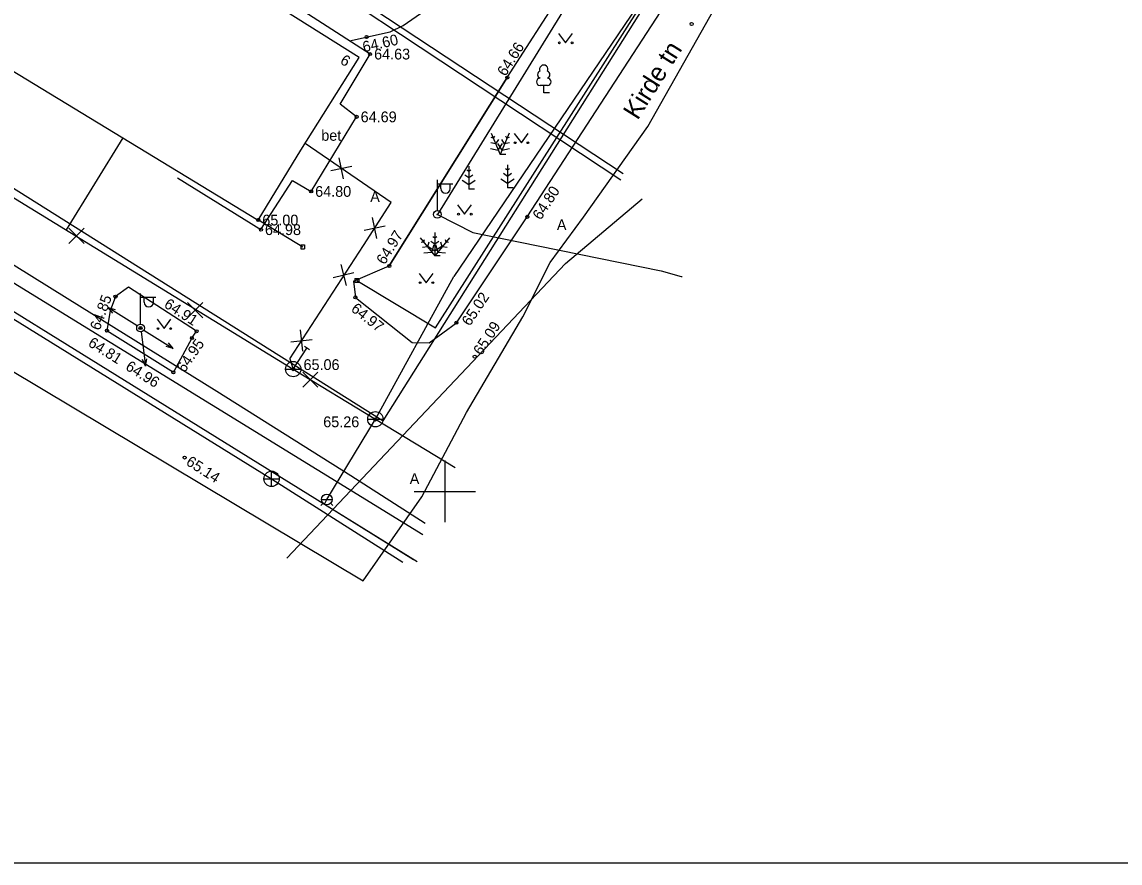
# Model space of a CAD drawing. Extents: x 641898 to 642118, y 6457276 to 6457416.
# Drawn here: x 641972.5 to 642043.9, y 6457275.8 to 6457330.5 of the extents above; entities that cross this region are included whole.
import ezdxf

# ---------------------------------------------------------------- set-up
doc = ezdxf.new("R2010")
doc.units = 0
for name, color, linetype in [('AED', 7, 'Continuous'), ('HALJASTUS', 7, 'Continuous'), ('HOONE', 7, 'Continuous'), ('HOONEDET', 7, 'Continuous'), ('KKAEV', 7, 'Continuous'), ('KORGUS', 7, 'Continuous'), ('KTRASS', 7, 'Continuous'), ('MOOTPIIR', 7, 'Continuous'), ('MPKAABEL', 7, 'Continuous'), ('MPOHULIIN', 7, 'Continuous'), ('PIIR', 7, 'Continuous'), ('POST', 7, 'Continuous'), ('PUU', 7, 'Continuous'), ('SITRASS', 7, 'Continuous'), ('SKTRASS', 7, 'Continuous'), ('TEE', 7, 'Continuous'), ('TTRASS', 7, 'Continuous'), ('VKAEV', 7, 'Continuous'), ('VORK', 7, 'Continuous'), ('VORMISTUS', 7, 'Continuous'), ('VTRASS', 7, 'Continuous')]:
    doc.layers.add(name, color=color, linetype=linetype)

msp = doc.modelspace()

# ---------------------------------------------------------------- linework, layer by layer
at = {"layer": 'AED'}
for p, q in [((641987.885, 6457317.66), (641990.757, 6457315.901)), ((641990.632, 6457316.026), (641990.632, 6457315.776)), ((641990.632, 6457316.026), (641990.882, 6457316.026)), ((641990.632, 6457315.776), (641990.882, 6457315.776)), ((641990.882, 6457316.026), (641990.882, 6457315.776)), ((641994.152, 6457313.839), (641994.152, 6457313.589)), ((641994.152, 6457313.839), (641994.402, 6457313.839)), ((641994.152, 6457313.589), (641994.402, 6457313.589)), ((641994.402, 6457313.839), (641994.402, 6457313.589))]:
    msp.add_line(p, q, dxfattribs=at)
msp.add_lwpolyline([(641994.277, 6457313.714), (641999.39, 6457310.636), (642033.962, 6457364.865)], dxfattribs=at)
at = {"layer": 'HALJASTUS'}
for p, q in [((642007.385, 6457329.766), (642007.849, 6457329.159)), ((642007.849, 6457329.159), (642008.294, 6457329.766)), ((642004.512, 6457323.27), (642004.976, 6457322.663)), ((642004.976, 6457322.663), (642005.421, 6457323.27)), ((642000.827, 6457318.627), (642001.29, 6457318.02)), ((642001.29, 6457318.02), (642001.736, 6457318.627)), ((641998.328, 6457314.171), (641998.792, 6457313.565)), ((641998.792, 6457313.565), (641999.237, 6457314.171)), ((641981.281, 6457311.192), (641981.744, 6457310.585)), ((641981.744, 6457310.585), (641982.19, 6457311.192))]:
    msp.add_line(p, q, dxfattribs=at)
for centre in [(642007.448, 6457329.159), (642008.277, 6457329.159), (642004.575, 6457322.663), (642005.403, 6457322.663), (642000.889, 6457318.02), (642001.718, 6457318.02), (641998.391, 6457313.565), (641999.22, 6457313.565), (641981.343, 6457310.585), (641982.172, 6457310.585)]:
    msp.add_circle(centre, 0.055, dxfattribs=at)
at = {"layer": 'HOONE'}
for points in [[(641990.636, 6457322.186), (641994.433, 6457328.214), (641965.181, 6457346.578), (641963.666, 6457347.529)], [(641950.916, 6457340.096), (641987.87, 6457317.636), (641990.636, 6457322.186)]]:
    msp.add_lwpolyline(points, dxfattribs=at)
at = {"layer": 'HOONEDET'}
msp.add_lwpolyline([(641982.614, 6457320.386), (641988.042, 6457317.013), (641990.092, 6457320.21), (641991.307, 6457319.498), (641994.265, 6457324.346), (641993.196, 6457325.163), (641995.14, 6457328.426), (641985.54, 6457334.627), (641985.512, 6457334.454), (641984.259, 6457335.214), (641978.303, 6457339.222), (641978.672, 6457339.828), (641978.046, 6457340.243)], dxfattribs=at)
at = {"layer": 'KKAEV'}
for p, q in [((641988.732, 6457300.312), (641988.732, 6457301.312)), ((641988.232, 6457300.812), (641989.232, 6457300.812))]:
    msp.add_line(p, q, dxfattribs=at)
msp.add_circle((641988.732, 6457300.812), 0.5, dxfattribs=at)
at = {"layer": 'KORGUS'}
for centre in [(642016.051, 6457330.385), (641994.914, 6457329.533), (641995.14, 6457328.426), (642004.061, 6457326.902), (641994.265, 6457324.346), (641991.307, 6457319.498), (641987.87, 6457317.636), (642005.361, 6457317.847), (641988.042, 6457317.013), (641996.389, 6457314.653), (641978.583, 6457312.659), (641994.185, 6457312.613), (641978.026, 6457310.449), (641980.209, 6457310.617), (641983.852, 6457310.405), (642000.754, 6457310.966), (641983.55, 6457309.966), (642001.944, 6457308.76), (641982.343, 6457307.741), (641990.14, 6457307.946), (641995.481, 6457304.669), (641983.079, 6457302.198)]:
    msp.add_circle(centre, 0.1, dxfattribs=at)
at = {"layer": 'KTRASS'}
msp.add_lwpolyline([(641947.464, 6457326.363), (641988.732, 6457300.812), (641997.266, 6457295.402)], dxfattribs=at)
at = {"layer": 'MOOTPIIR'}
msp.add_lwpolyline([(641944.298, 6457324.278), (641994.68, 6457294.182), (641998.509, 6457299.639), (642001.406, 6457305.127), (642005.08, 6457311.339), (642006.842, 6457314.875), (642009.016, 6457317.825), (642013.207, 6457323.727), (642019.015, 6457334.015)], dxfattribs=at)
at = {"layer": 'MPKAABEL'}
for points in [[(641997.746, 6457352.217), (642001.855, 6457349.615), (642014.186, 6457341.774), (641999.513, 6457318.002)], [(641938.069, 6457335.734), (641941.78, 6457333.55), (641950.1, 6457328.57), (641959.27, 6457322.72), (641967.38, 6457317.57), (641975.43, 6457312.56), (641985.18, 6457306.52), (641993.89, 6457301.03), (641998.718, 6457297.921)], [(641999.513, 6457318.002), (642001.829, 6457316.836), (642004.796, 6457316.222), (642014.064, 6457314.331), (642015.371, 6457313.964), (642015.43, 6457313.962)]]:
    msp.add_lwpolyline(points, dxfattribs=at)
at = {"layer": 'MPOHULIIN'}
for p, q in [((641978.09, 6457311.944), (641978.393, 6457311.577)), ((641978.09, 6457311.944), (641978.552, 6457311.83)), ((641979.997, 6457310.75), (641978.09, 6457311.944)), ((641980.209, 6457310.617), (641980.209, 6457310.617)), ((641980.209, 6457310.617), (641980.209, 6457310.617)), ((641980.209, 6457310.617), (641980.209, 6457310.617)), ((641980.421, 6457310.485), (641982.332, 6457309.296)), ((641980.241, 6457310.369), (641980.533, 6457308.138)), ((641982.332, 6457309.296), (641981.87, 6457309.409)), ((641982.332, 6457309.296), (641982.028, 6457309.662)), ((641980.533, 6457308.138), (641980.327, 6457308.567)), ((641980.533, 6457308.138), (641980.624, 6457308.605))]:
    msp.add_line(p, q, dxfattribs=at)
at = {"layer": 'PIIR'}
msp.add_lwpolyline([(641947.23, 6457335.26), (641995.98, 6457304.58), (642033.89, 6457364.71), (642028.79, 6457372.28), (642012.45, 6457381.39), (641969.43, 6457405.55), (641949.82, 6457373.51), (641968.42, 6457362.11), (641961.49, 6457351.78), (641957.55, 6457351.96), (641947.23, 6457335.26)], dxfattribs=at)
at = {"layer": 'POST'}
for p, q in [((641999.513, 6457318.252), (641999.513, 6457320.252)), ((641999.513, 6457320.002), (642000.513, 6457320.002)), ((641999.74, 6457319.681), (641999.74, 6457320.002)), ((642000.352, 6457319.681), (642000.352, 6457320.002)), ((641999.513, 6457318.002), (641999.513, 6457318.002)), ((641980.209, 6457310.867), (641980.209, 6457312.867)), ((641980.209, 6457312.617), (641981.209, 6457312.617)), ((641980.436, 6457312.296), (641980.436, 6457312.617)), ((641981.048, 6457312.296), (641981.048, 6457312.617)), ((641980.209, 6457310.617), (641980.209, 6457310.617))]:
    msp.add_line(p, q, dxfattribs=at)
for centre, radius in [((641999.513, 6457318.002), 0.25), ((641999.513, 6457318.002), 0.0234), ((641980.209, 6457310.617), 0.25), ((641980.209, 6457310.617), 0.0234)]:
    msp.add_circle(centre, radius, dxfattribs=at)
for centre in [(642000.046, 6457319.681), (641980.742, 6457312.296)]:
    msp.add_arc(centre, 0.306, 180, 0, dxfattribs=at)
at = {"layer": 'PUU'}
for p, q in [((642006.672, 6457326.39), (642006.192, 6457326.39)), ((642006.432, 6457325.915), (642006.432, 6457326.39)), ((642006.812, 6457325.915), (642006.432, 6457325.915)), ((642003.306, 6457322.599), (642002.991, 6457322.659)), ((642003.151, 6457322.968), (642003.004, 6457322.996)), ((642003.015, 6457323.29), (642003.597, 6457321.908)), ((642003.233, 6457323.093), (642003.151, 6457322.968)), ((642003.483, 6457322.866), (642003.306, 6457322.599)), ((642003.435, 6457322.616), (642003.716, 6457322.19)), ((642003.478, 6457322.19), (642003.759, 6457322.616)), ((642004.179, 6457323.29), (642003.597, 6457321.908)), ((642003.888, 6457322.599), (642003.711, 6457322.866)), ((642004.203, 6457322.659), (642003.888, 6457322.599)), ((642004.043, 6457322.968), (642003.961, 6457323.093)), ((642004.19, 6457322.996), (642004.043, 6457322.968)), ((642002.977, 6457322.286), (642003.478, 6457322.19)), ((642003.957, 6457321.908), (642003.597, 6457321.908)), ((642003.716, 6457322.19), (642004.217, 6457322.286)), ((642004.077, 6457321.229), (642004.077, 6457319.729)), ((642001.559, 6457320.388), (642001.292, 6457320.566)), ((642001.559, 6457320.788), (642001.435, 6457320.871)), ((642001.559, 6457321.138), (642001.559, 6457319.638)), ((642001.683, 6457320.871), (642001.559, 6457320.788)), ((642001.826, 6457320.566), (642001.559, 6457320.388)), ((642004.077, 6457320.479), (642003.81, 6457320.657)), ((642004.077, 6457320.879), (642003.953, 6457320.962)), ((642004.201, 6457320.962), (642004.077, 6457320.879)), ((642004.344, 6457320.657), (642004.077, 6457320.479)), ((642001.135, 6457320.227), (642001.559, 6457319.945)), ((642001.559, 6457319.945), (642001.983, 6457320.227)), ((642003.653, 6457320.318), (642004.077, 6457320.036)), ((642004.077, 6457320.036), (642004.501, 6457320.318)), ((642001.919, 6457319.638), (642001.559, 6457319.638)), ((642004.437, 6457319.729), (642004.077, 6457319.729)), ((641998.389, 6457316.474), (641999.347, 6457315.32)), ((641998.612, 6457316.205), (641998.464, 6457316.189)), ((641998.655, 6457316.348), (641998.612, 6457316.205)), ((641998.959, 6457316.204), (641998.868, 6457315.897)), ((641999.347, 6457316.07), (641999.08, 6457316.248)), ((641999.347, 6457316.47), (641999.223, 6457316.553)), ((641999.347, 6457316.82), (641999.347, 6457315.32)), ((641999.471, 6457316.553), (641999.347, 6457316.47)), ((642000.305, 6457316.474), (641999.347, 6457315.32)), ((641999.614, 6457316.248), (641999.347, 6457316.07)), ((641999.826, 6457315.897), (641999.735, 6457316.204)), ((642000.082, 6457316.205), (642000.039, 6457316.348)), ((642000.23, 6457316.189), (642000.082, 6457316.205)), ((641998.868, 6457315.897), (641998.549, 6457315.863)), ((641998.644, 6457315.502), (641999.151, 6457315.556)), ((641998.923, 6457315.909), (641999.347, 6457315.627)), ((641999.151, 6457315.556), (641999.297, 6457316.044)), ((641999.347, 6457315.627), (641999.771, 6457315.909)), ((641999.397, 6457316.044), (641999.543, 6457315.556)), ((641999.543, 6457315.556), (642000.05, 6457315.502)), ((642000.145, 6457315.863), (641999.826, 6457315.897)), ((641999.707, 6457315.32), (641999.347, 6457315.32))]:
    msp.add_line(p, q, dxfattribs=at)
for centre, radius, start, end in [((642006.432, 6457327.435), 0.277, 332.5799, 207.4201), ((642006.262, 6457327.088), 0.233, 109.02174, 253.14154), ((642006.602, 6457327.088), 0.233, 286.85082, 70.98591), ((642006.195, 6457326.627), 0.238, 90.0016, 269.3953), ((642006.669, 6457326.627), 0.238, 270.6047, 89.9984)]:
    msp.add_arc(centre, radius, start, end, dxfattribs=at)
at = {"layer": 'SITRASS'}
msp.add_lwpolyline([(641989.717, 6457295.65), (642007.852, 6457314.811), (642012.829, 6457319.019)], dxfattribs=at)
at = {"layer": 'SKTRASS'}
msp.add_lwpolyline([(641998.575, 6457297.169), (641964.468, 6457318.134)], dxfattribs=at)
at = {"layer": 'TEE'}
for points in [[(641994.063, 6457313.656), (641994.185, 6457312.613), (641997.879, 6457309.68), (641998.978, 6457309.649), (642000.754, 6457310.966), (642005.361, 6457317.847), (642015.538, 6457333.512), (642027.207, 6457352.065), (642034.191, 6457363.553), (642034.662, 6457365.357), (642034.806, 6457368.821), (642032.984, 6457371.98), (642028.978, 6457375.437), (642023.969, 6457379.168), (642020.383, 6457382.424)], [(641996.389, 6457314.653), (642004.061, 6457326.902), (642014.779, 6457343.57)], [(641993.81, 6457329.285), (641996.45, 6457329.878), (641997.281, 6457330.283), (641998.986, 6457331.447), (641999.77, 6457332.142)], [(642004.061, 6457326.902), (641996.389, 6457314.653)], [(641994.063, 6457313.656), (641996.389, 6457314.653)], [(641983.55, 6457309.966), (641983.852, 6457310.405), (641979.432, 6457313.281), (641978.583, 6457312.659), (641978.238, 6457311.726), (641978.026, 6457310.449), (641982.343, 6457307.741)], [(641983.55, 6457309.966), (641982.343, 6457307.741)]]:
    msp.add_lwpolyline(points, dxfattribs=at)
at = {"layer": 'TTRASS'}
for points in [[(641988.696, 6457331.817), (641990.473, 6457334.604), (642011.59, 6457320.654)], [(641989.034, 6457331.602), (641990.592, 6457334.046), (642011.458, 6457320.262)]]:
    msp.add_lwpolyline(points, dxfattribs=at)
at = {"layer": 'VKAEV'}
for p, q in [((641989.64, 6457307.946), (641990.64, 6457307.946)), ((641994.983, 6457304.69), (641995.983, 6457304.69)), ((641992.077, 6457299.225), (641991.937, 6457299.086)), ((641991.974, 6457299.473), (641992.674, 6457299.473)), ((641992.572, 6457299.225), (641992.711, 6457299.086))]:
    msp.add_line(p, q, dxfattribs=at)
for centre, radius in [((641990.14, 6457307.946), 0.5), ((641995.483, 6457304.69), 0.5), ((641992.324, 6457299.473), 0.35)]:
    msp.add_circle(centre, radius, dxfattribs=at)
at = {"layer": 'VORK'}
for p, q in [((642000, 6457302), (642000, 6457298)), ((641998, 6457300), (642002, 6457300))]:
    msp.add_line(p, q, dxfattribs=at)
at = {"layer": 'VORMISTUS'}
msp.add_lwpolyline([(642118.067, 6457275.837), (641923.067, 6457275.837), (641923.067, 6457415.837), (642118.067, 6457415.837), (642118.067, 6457275.837)], dxfattribs=at)
at = {"layer": 'VTRASS'}
for p, q in [((642043.12, 6457376.705), (642000.585, 6457313.961)), ((641979.054, 6457322.982), (641975.382, 6457316.995)), ((641993.417, 6457320.319), (641993.124, 6457321.687)), ((641992.586, 6457320.856), (641993.955, 6457321.15)), ((641995.585, 6457316.437), (641995.292, 6457317.805)), ((641975.549, 6457317.111), (641976.539, 6457316.121)), ((641975.549, 6457316.121), (641976.539, 6457317.111)), ((641994.754, 6457316.974), (641996.123, 6457317.268)), ((641989.918, 6457308.612), (641994.706, 6457315.991)), ((641992.731, 6457313.902), (641994.092, 6457314.23)), ((641993.247, 6457314.747), (641993.576, 6457313.386)), ((641983.27, 6457312.279), (641984.26, 6457311.289)), ((641983.27, 6457311.289), (641984.26, 6457312.279)), ((641990.596, 6457310.5), (641990.75, 6457309.108)), ((641989.977, 6457309.726), (641991.369, 6457309.881)), ((641991.192, 6457309.204), (641990.866, 6457309.416)), ((641990.761, 6457307.757), (641991.751, 6457306.767)), ((641990.761, 6457306.767), (641991.751, 6457307.757))]:
    msp.add_line(p, q, dxfattribs=at)
for points in [[(641941.089, 6457338.021), (641990.14, 6457307.946), (641995.483, 6457304.69), (642000.585, 6457313.961)], [(641994.706, 6457315.991), (641996.515, 6457318.78), (641990.909, 6457322.621)], [(641954.661, 6457322.393), (641992.174, 6457299.177), (641992.324, 6457299.473), (641995.483, 6457304.69)], [(641989.918, 6457308.612), (641990.14, 6457307.946), (641991.029, 6457309.31)], [(641995.483, 6457304.69), (642000.662, 6457301.556)], [(641992.174, 6457299.177), (641997.967, 6457295.576)], [(641992.174, 6457299.177), (641998.201, 6457295.431)]]:
    msp.add_lwpolyline(points, dxfattribs=at)

# ---------------------------------------------------------------- texts
at = {"layer": 'HOONE'}
msp.add_text('6', height=0.7, rotation=328.72125, dxfattribs=at).set_placement((641993.136, 6457327.848))
at = {"layer": 'HOONEDET'}
msp.add_text('bet', height=0.7, dxfattribs=at).set_placement((641991.963, 6457322.792))
at = {"layer": 'KORGUS'}
for s, rotation, p in [(' 64.60', 12.65908, (641994.481, 6457328.484)), (' 64.66', 57.64034, (642003.803, 6457326.715)), (' 64.80', 56.98963, (642006.095, 6457317.37)), (' 64.97', 57.93957, (641995.947, 6457314.467)), (' 64.85', 69.70687, (641977.456, 6457310.172)), (' 65.02', 56.19671, (642001.481, 6457310.479)), (' 64.91', 326.9488, (641981.464, 6457312.153)), (' 64.97', 321.55077, (641993.641, 6457311.928)), (' 65.09', 56.88171, (642002.237, 6457308.569)), (' 64.81', 327.90047, (641976.522, 6457309.627)), (' 64.95', 55.47486, (641982.921, 6457307.455)), (' 64.96', 327.90047, (641978.956, 6457308.089)), (' 65.14', 327.61346, (641982.892, 6457301.902))]:
    msp.add_text(s, height=0.7, rotation=rotation, dxfattribs=at).set_placement(p)
for s, p in [(' 64.63', (641995.14, 6457328.076)), (' 64.69', (641994.265, 6457323.996)), (' 64.80', (641991.307, 6457319.148)), (' 65.00', (641987.87, 6457317.286)), (' 64.98', (641988.042, 6457316.663)), (' 65.06', (641990.549, 6457307.889)), (' 65.26', (641991.832, 6457304.169))]:
    msp.add_text(s, height=0.7, dxfattribs=at).set_placement(p)
at = {"layer": 'TEE'}
msp.add_text('Kirde tn', height=1.2, rotation=57.84257, dxfattribs=at).set_placement((642012.539, 6457324.087))
for p in [(641995.148, 6457318.815), (642007.287, 6457316.983), (641997.716, 6457300.475)]:
    msp.add_text('A', height=0.7, dxfattribs=at).set_placement(p)

doc.saveas('drawing.dxf')
